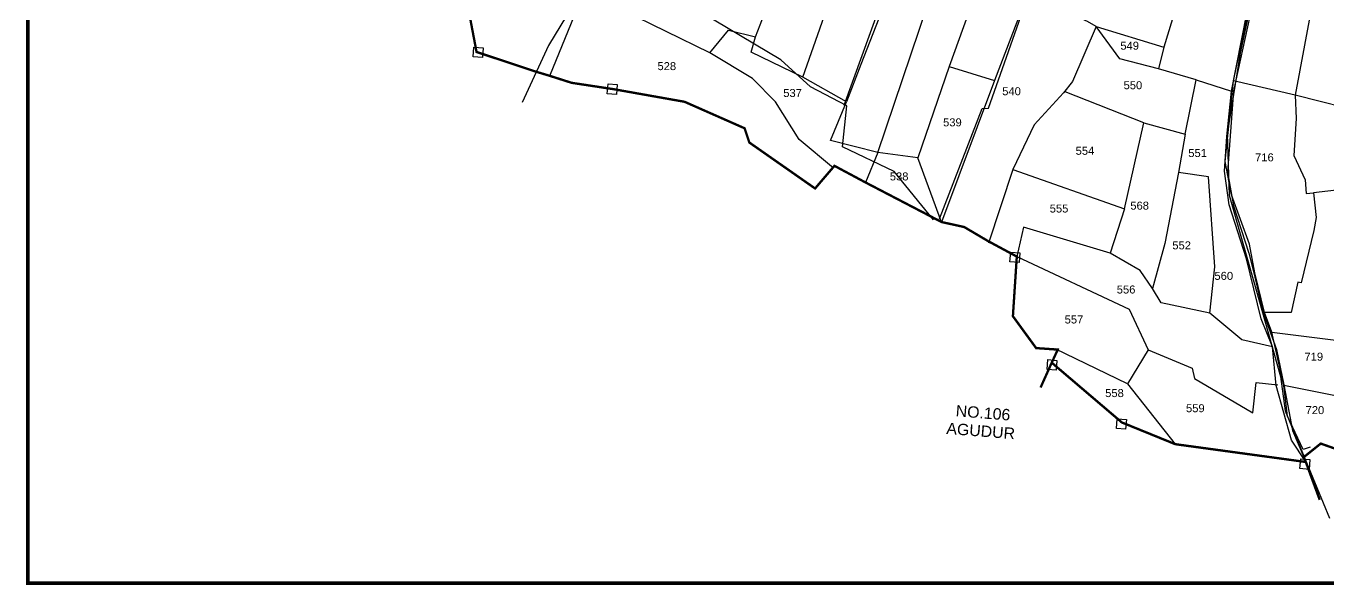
# Model space of a CAD drawing. Header units: inches. Extents: x 206944 to 214764, y 1611536 to 1620388.
# Drawn here: x 206944 to 209710, y 1611536 to 1612724 of the extents above; entities that cross this region are included whole.
import ezdxf

# ---------------------------------------------------------------- set-up
doc = ezdxf.new("R2010")
doc.units = ezdxf.units.IN
doc.header["$LTSCALE"] = 15
doc.header["$MEASUREMENT"] = 0
for name, color, linetype in [('PLOT', 7, 'Continuous'), ('PLOT NO', 7, 'Continuous'), ('ROAD', 1, 'Continuous'), ('text2', 7, 'Continuous'), ('VILLAGE BOUNDARY', 5, 'Continuous'), ('VILLAGE BOUNDARY STONES', 1, 'Continuous')]:
    doc.layers.add(name, color=color, linetype=linetype)
doc.styles.get("Standard").update_dxf_attribs({"font": 'arial.ttf'})

msp = doc.modelspace()

# ---------------------------------------------------------------- linework, layer by layer
at = {"layer": 'PLOT'}
for points in [[(208753.9, 1612455.2), (208652.9, 1612480.5), (208686.9, 1612563.3), (208594.5, 1612615.6), (208484.8, 1612668.3), (208493.9, 1612701.3), (208503.5, 1612726.8), (208553.8, 1612856.7), (208641.2, 1613143.1), (208636.9, 1613143.6)], [(208866.8, 1613049.8), (208846.9, 1612979.1), (208795.3, 1612842), (208717.8, 1612642.6), (208686.9, 1612563.3)], [(208659.3, 1612421.7), (208586.4, 1612482.8), (208536.6, 1612563.2), (208487.2, 1612612.8), (208396.9, 1612667.4), (208211.2, 1612757.5), (208223.3, 1612802.7), (208129.9, 1612812.4), (208057.4, 1612846.7), (208007.7, 1612866.8), (207967.9, 1612936), (207955.7, 1613002), (207787.4, 1612897.1), (207756.2, 1612845.4)], [(208057.3, 1612618.1), (208134.7, 1612809.5), (208145.1, 1612881.1), (208197.9, 1612993.2), (208325.3, 1612887.6), (208322, 1612851.3)], [(208594.5, 1612615.6), (208731.2, 1613004.8), (208846.9, 1612979.1)], [(209444.8, 1612966.7), (209411.5, 1612764.7), (209387.5, 1612765.1), (209361.4, 1612679), (209349.8, 1612632.8), (209267.6, 1612654.6), (209217.6, 1612723.2), (209199.1, 1612734), (209070.8, 1612790.6), (209001.6, 1612608.1), (208889, 1612307.6), (208838.7, 1612443.8), (208753.9, 1612455.2), (208727.5, 1612391.7)], [(209662.7, 1611797.7), (209632.1, 1611844), (209600.1, 1611960.2), (209592.1, 1612042.2), (209567.7, 1612102.1), (209536.5, 1612229.7), (209499.8, 1612344.3), (209490, 1612415.4), (209494.8, 1612489.1), (209505.2, 1612585.9), (209548.7, 1612809.1), (209566.5, 1612892), (209573.4, 1612948.6)], [(208753.9, 1612455.2), (208859.5, 1612767.8), (208909.8, 1612915.6)], [(208996.8, 1612891.5), (208904.9, 1612638.1), (208838.7, 1612443.8)], [(210005.9, 1612893.1), (210001.2, 1612842), (209982.3, 1612777.1), (209845.7, 1612801.6), (209689.6, 1612843.7), (209640, 1612577.1), (209509, 1612607.4)], [(209845.7, 1612801.6), (209796.5, 1612537.4), (209640, 1612577.1)], [(208396.9, 1612667.4), (208436.7, 1612715.1), (208493.9, 1612701.3)], [(209217.6, 1612723.2), (209167.5, 1612605.9), (209148.3, 1612582.4), (209085.5, 1612513.8), (209040.1, 1612419.5), (208988.9, 1612262.4)], [(209217.6, 1612723.2), (209361.4, 1612679)], [(208904.9, 1612638.1), (209001.6, 1612608.1)], [(209318.4, 1612518.6), (209406.4, 1612494.1), (209430.2, 1612609.6), (209349.8, 1612632.8)], [(209430.2, 1612609.6), (209505.2, 1612585.9)], [(209040.1, 1612419.5), (209277.3, 1612335.6), (209318.4, 1612518.6), (209151.7, 1612584.3)], [(209640, 1612577.1), (209642.4, 1612527.8), (209637.3, 1612449.1), (209661.7, 1612397.6), (209663.2, 1612368.5), (209679.4, 1612369.6), (209685, 1612317.2), (209680.1, 1612289.8), (209653.1, 1612178.5), (209646, 1612179.9), (209631.4, 1612115.5), (209575.2, 1612115.3)], [(209406.4, 1612494.1), (209392, 1612412.5), (209363.5, 1612262.1), (209337, 1612166.3), (209310.7, 1612204.8), (209247.3, 1612241.5), (209063.3, 1612296.8), (209048.9, 1612234.2), (209287.7, 1612122.7), (209327.7, 1612035.8), (209421.2, 1611997), (209426.6, 1611975.2), (209550.1, 1611902.1), (209557.5, 1611966.3), (209603.1, 1611961.3)], [(209458.9, 1612114.1), (209469.5, 1612212.7), (209456.2, 1612403.7), (209392, 1612412.5)], [(209897.7, 1612384.7), (209807.7, 1612390.7), (209804.7, 1612394.7), (209787.7, 1612394.7), (209788.6, 1612382.7), (209679.4, 1612369.6)], [(209277.3, 1612335.6), (209247.3, 1612241.5)], [(209592.1, 1612042.2), (209526.8, 1612057.2), (209458.9, 1612114.1), (209355.5, 1612136), (209337, 1612166.3)], [(209590.8, 1612073.8), (209732.1, 1612055.7), (209723.5, 1612002.2), (209769.3, 1611950.8), (209722.5, 1611939.2), (209616.2, 1611960.4)], [(209327.7, 1612035.8), (209283.7, 1611963.8), (209130.5, 1612038.4)], [(209283.7, 1611963.8), (209385.5, 1611835.5)]]:
    msp.add_lwpolyline(points, dxfattribs=at)
at = {"layer": 'ROAD'}
for points in [[(209713.7, 1614494.9), (209674.5, 1614385.1), (209649.7, 1614077.5), (209622.5, 1613882.3), (209627.6, 1613783.4), (209647.8, 1613529.8), (209623.1, 1613491.7), (209635.3, 1613404.6), (209635.1, 1613313.3), (209614.8, 1613210.1), (209589.8, 1613107.9), (209569.6, 1612880.1), (209523.3, 1612666.6), (209496, 1612494.7), (209499.7, 1612364.4), (209556.4, 1612165.3), (209608.9, 1611979.5), (209618.9, 1611906.1), (209713, 1611678)], [(208884.9, 1612314.1), (208975.3, 1612548.5), (208988.6, 1612549.7), (209074.4, 1612793.2), (209068.5, 1612805.7), (209116.5, 1612963.4), (209142.4, 1612956.2), (209149.9, 1612955.6), (209188.2, 1613010.2), (209198.3, 1613014.8), (209207.6, 1613051.1), (209217.5, 1613076.1), (209209.3, 1613113.1), (209239.4, 1613147.2), (209306.2, 1613366.8), (209314.2, 1613402.1), (209304.5, 1613432.9), (209360.3, 1613475.7), (209625.5, 1613829.6)], [(209319.1, 1613398.3), (209061.9, 1613405.5), (208987.8, 1613361.5), (208883.1, 1613238.1), (208873.5, 1613082.3), (208758.2, 1612766.1), (208681.7, 1612555)], [(208872, 1612312), (208788.4, 1612415.3), (208678.5, 1612467.1), (208687.7, 1612554.8), (208611, 1612594.9), (208547.6, 1612652.5), (208406, 1612736.6), (208329.2, 1612785.8), (208340, 1612803.2), (208252.4, 1612880.7), (208183, 1612945.1), (208000.4, 1613050.2)], [(208329.2, 1612785.8), (208318.9, 1612771.4), (208277.9, 1612778), (208235.4, 1612796.4), (208175.8, 1612807), (208128.5, 1612806.2), (208054.2, 1612682.4), (207998.1, 1612561.5)]]:
    msp.add_lwpolyline(points, dxfattribs=at)
at = {"layer": 'text2', "color": 5, "const_width": 8}
msp.add_lwpolyline([(206948.4, 1619883.7), (214759.5, 1619883.7), (214759.5, 1611540.3), (206948.4, 1611540.3)], close=True, dxfattribs=at)
at = {"layer": 'VILLAGE BOUNDARY'}
for points in [[(209716.2, 1614493.7), (209679.8, 1614393.6), (209668.4, 1614254.8), (209649.6, 1614020.8), (209629, 1613850.6), (209646.5, 1613616.1), (209648.1, 1613575.9), (209642.2, 1613418.2), (209634.9, 1613280.5), (209613.9, 1613194.5), (209588.6, 1613084), (209578.1, 1612950.9), (209575.1, 1612894), (209553.7, 1612790.8), (209509.1, 1612586.1), (209496.1, 1612413.6), (209508.9, 1612341.7), (209541.6, 1612241.3), (209552.5, 1612199.5), (209571.4, 1612117.5), (209600.4, 1612037), (209616, 1611961.7), (209634.4, 1611864.5), (209658.4, 1611807.9)], [(209672, 1611829.3), (209657.2, 1611824.5), (209623.6, 1611895), (209616.2, 1611960.4), (209590.8, 1612073.8), (209575.2, 1612115.3), (209554.7, 1612199.7), (209543.5, 1612260.6), (209504.6, 1612365.3), (209491.4, 1612436.2), (209509, 1612607.4), (209572, 1612905.7)]]:
    msp.add_lwpolyline(points, dxfattribs=at)
at = {"layer": 'VILLAGE BOUNDARY', "const_width": 5}
msp.add_lwpolyline([(209728.1, 1611824.9), (209694.5, 1611836.8), (209658.4, 1611807.9), (209662.7, 1611797.7), (209692.3, 1611717.2), (209662.7, 1611797.7), (209385.5, 1611835.5), (209272, 1611881.7), (209123.1, 1612008.7), (209099.4, 1611955.9), (209123.1, 1612008.7), (209135.9, 1612036.5), (209089.9, 1612039.7), (209040.6, 1612107.5), (209048.9, 1612234.2), (208987.8, 1612267.1), (208937.1, 1612297), (208889, 1612307.6), (208727.5, 1612391.7), (208661.5, 1612427), (208620.4, 1612378.9), (208480.8, 1612476.5), (208470.7, 1612506.8), (208343.2, 1612563.1), (208191.8, 1612590), (208103.3, 1612603.4), (208057.3, 1612618.1), (208023.3, 1612628.4), (207901.3, 1612669), (207886, 1612749.6)], dxfattribs=at)
at = {"layer": 'VILLAGE BOUNDARY STONES'}
for points in [[(207895.8, 1612679.3), (207915.2, 1612677.8), (207913.6, 1612656.9), (207894.1, 1612658.4)], [(208180.8, 1612601), (208200.2, 1612599.5), (208198.6, 1612578.6), (208179.1, 1612580.2)], [(209035.9, 1612243.7), (209055.3, 1612242.2), (209053.7, 1612221.3), (209034.2, 1612222.8)], [(209114.8, 1612015.1), (209134.2, 1612013.6), (209132.6, 1611992.7), (209113.1, 1611994.2)], [(209262.3, 1611889.7), (209281.8, 1611888.2), (209280.1, 1611867.3), (209260.7, 1611868.8)], [(209651.9, 1611804.3), (209671.4, 1611802.8), (209669.7, 1611781.9), (209650.3, 1611783.5)]]:
    msp.add_lwpolyline(points, close=True, dxfattribs=at)

# ---------------------------------------------------------------- texts
at = {"layer": 'PLOT NO'}
for s, p in [('549', (209268.8, 1612673.8)), ('528', (208285.6, 1612630.4)), ('550', (209275.7, 1612589.8)), ('537', (208552.8, 1612573.3)), ('540', (209017.9, 1612577)), ('539', (208892.3, 1612510.9)), ('554', (209173.8, 1612450.5)), ('551', (209413.1, 1612445.7)), ('716', (209555, 1612436.5)), ('538', (208779.1, 1612396)), ('555', (209118.8, 1612327.8)), ('568', (209290, 1612333.9)), ('552', (209379.2, 1612249.5)), ('560', (209468.7, 1612184.7)), ('556', (209261.2, 1612155.7)), ('557', (209150.5, 1612092)), ('719', (209659.9, 1612013)), ('558', (209236.6, 1611935.6)), ('559', (209408.3, 1611903.4)), ('720', (209662.3, 1611899.4))]:
    msp.add_text(s, height=17, dxfattribs=at).set_placement(p)
at = {"layer": 'ROAD', "insert": (208860.8, 1611923.5), "char_height": 24.108, "width": 231.463, "attachment_point": 1, "rotation": 355.4784, "line_spacing_factor": 0.963847}
msp.add_mtext('\\pi59.75289;NO.106\\P\\pi42.97079;AGUDUR', dxfattribs=at)

doc.saveas('drawing.dxf')
